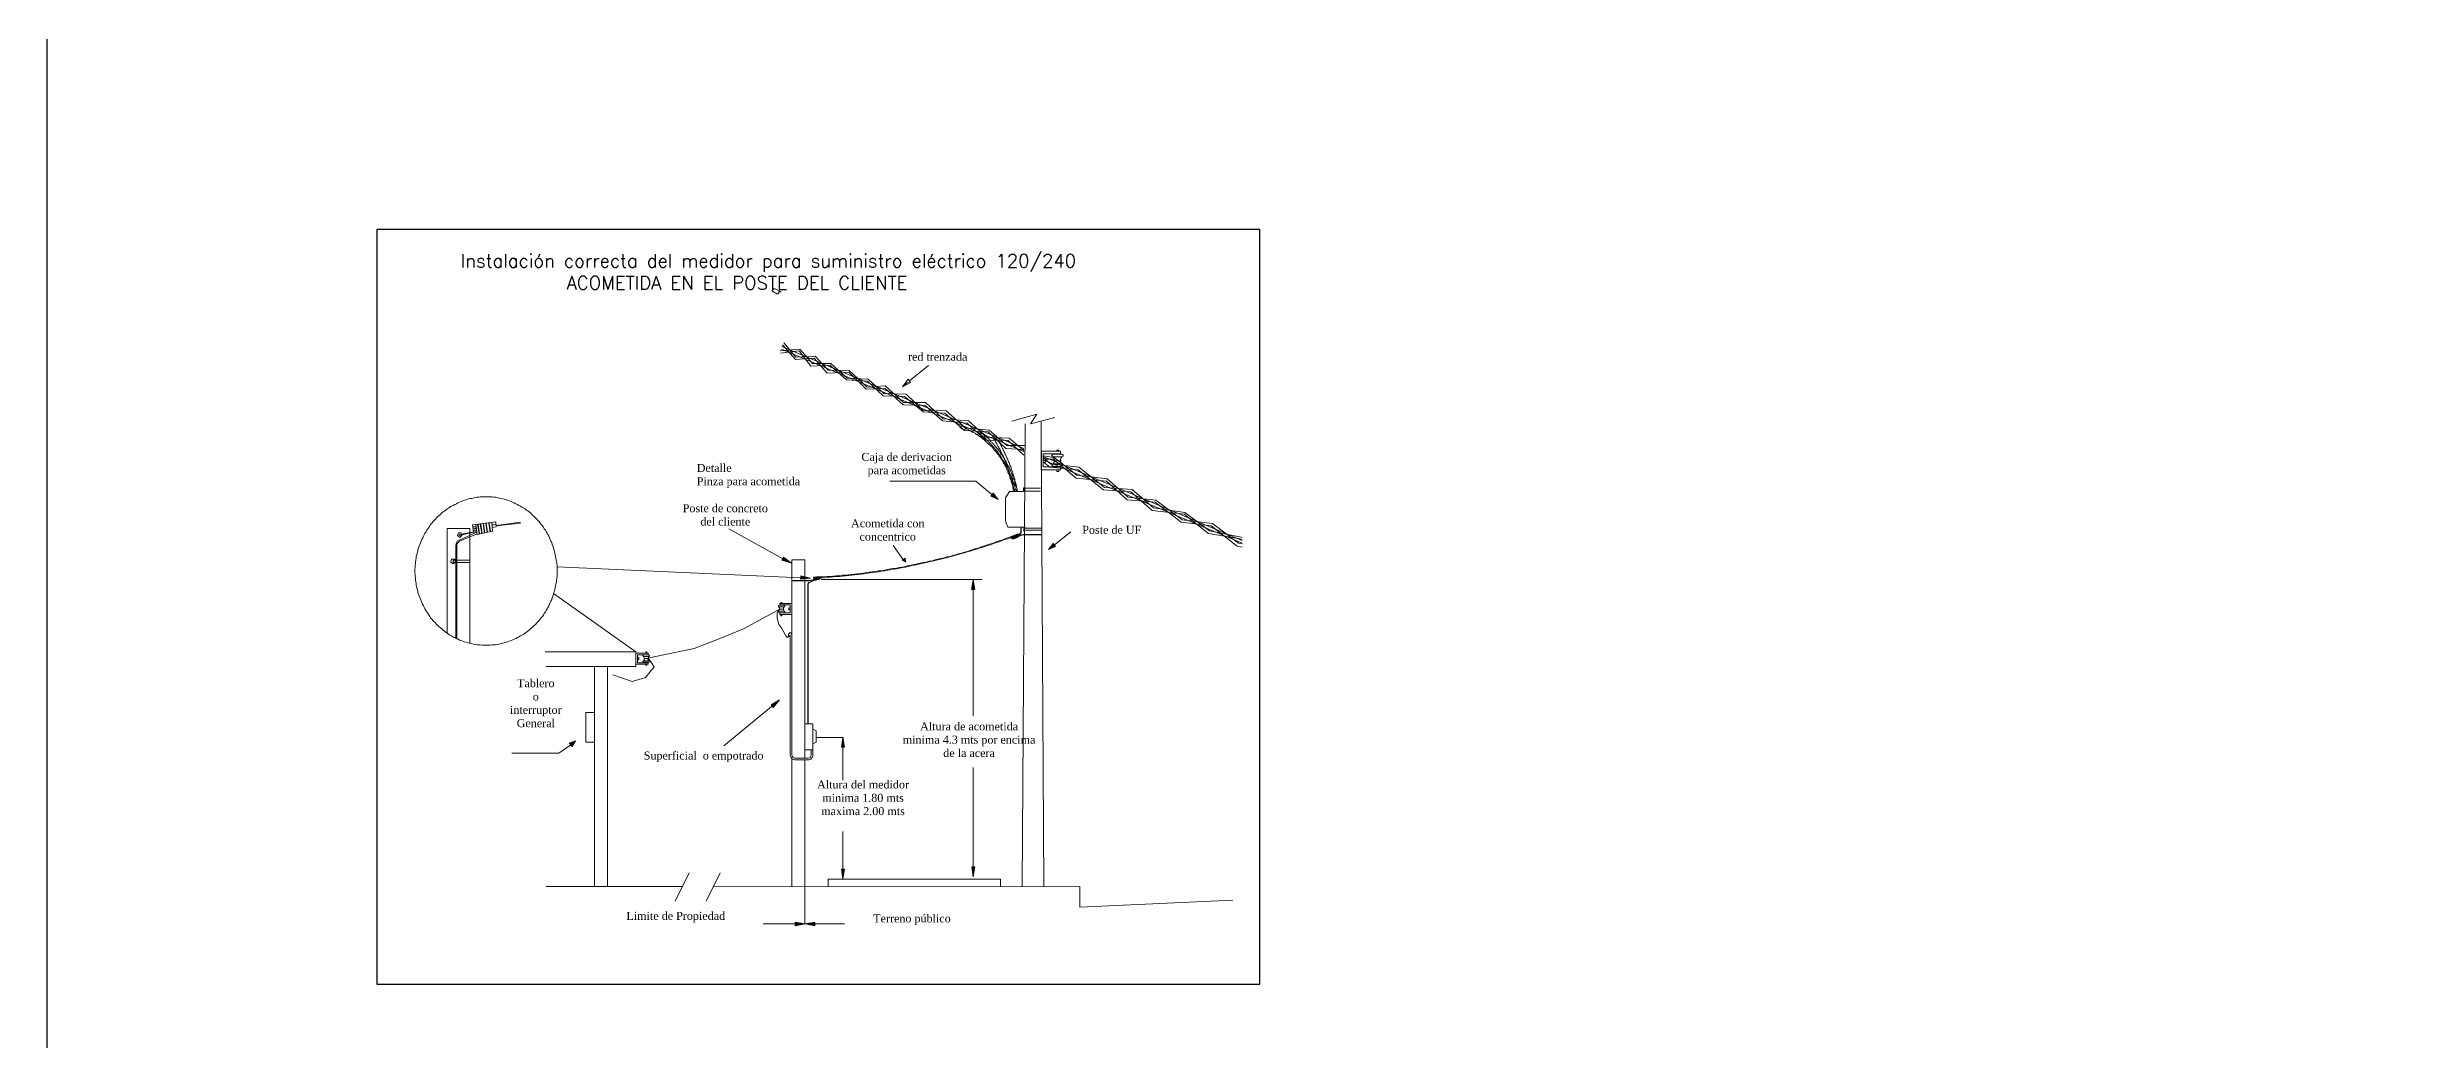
# Model space of a CAD drawing. Extents: x 604418 to 606014, y 1310869 to 1312555.
# Drawn here: x 605408.2 to 605565.5, y 1311088.9 to 1311155.3 of the extents above; entities that cross this region are included whole.
import ezdxf

# ---------------------------------------------------------------- set-up
doc = ezdxf.new("R2010")
doc.units = 0
doc.header["$MEASUREMENT"] = 0
doc.layers.get('0').update_dxf_attribs({"color": 10})

msp = doc.modelspace()

# ---------------------------------------------------------------- hatches: boundary and pattern name
at = {"lineweight": 13}
for points in [[(605471.8, 1311125.04), (605471.32, 1311125.26), (605471.47, 1311125.46)], [(605457.46, 1311121.19), (605457.35, 1311120.98), (605457.99, 1311120.78)], [(605465.38, 1311120.98), (605465.59, 1311121.11), (605465.62, 1311120.84)], [(605475.17, 1311121.69), (605475.63, 1311121.89), (605475.49, 1311122.09)], [(605458.6, 1311119.93), (605458.58, 1311119.71), (605459.25, 1311119.79)], [(605470.03, 1311119.01), (605470.25, 1311119.01), (605470.14, 1311119.69)], [(605456.62, 1311111.3), (605456.75, 1311111.13), (605457.18, 1311111.65)], [(605443.12, 1311108.73), (605443.32, 1311108.51), (605443.54, 1311108.89)], [(605461.33, 1311108.47), (605461.53, 1311108.47), (605461.42, 1311109.13)], [(605461.33, 1311100.32), (605461.53, 1311100.32), (605461.42, 1311099.66)], [(605470.05, 1311100.47), (605470.25, 1311100.47), (605470.14, 1311099.79)], [(605458.23, 1311096.76), (605458.23, 1311096.52), (605458.9, 1311096.65)], [(605459.54, 1311096.76), (605459.54, 1311096.52), (605458.88, 1311096.65)]]:
    msp.add_hatch(color=7, dxfattribs=at).paths.add_polyline_path(points)

# ---------------------------------------------------------------- linework, layer by layer
at = {"ltscale": 0.25}
msp.add_lwpolyline([(606013.76, 1310913.53), (605408.21, 1310911.04), (605408.21, 1311284.99), (606013.76, 1311287.48)], close=True, dxfattribs=at)
at = {"color": 7}
msp.add_lwpolyline([(605430.25, 1311092.62), (605489.29, 1311092.62), (605489.29, 1311143.11), (605430.25, 1311143.11)], close=True, dxfattribs=at)
at = {"color": 7, "lineweight": 13}
for points in [[(605456.89, 1311139.14), (605456.8, 1311139.14), (605456.73, 1311139.07), (605456.71, 1311139.07), (605456.71, 1311139.02), (605456.68, 1311139)], [(605456.68, 1311139), (605457.06, 1311138.79)], [(605456.89, 1311139.14), (605457.29, 1311138.93)], [(605457.13, 1311138.88), (605457.1, 1311138.86), (605457.1, 1311138.79)], [(605457.29, 1311138.93), (605457.15, 1311138.93), (605457.13, 1311138.88)], [(605458.55, 1311135.11), (605457.22, 1311134.99)], [(605458.51, 1311134.98), (605457.26, 1311134.83)], [(605473.53, 1311128.25), (605457.31, 1311135.11)], [(605473.53, 1311128.45), (605457.35, 1311135.29)], [(605458.25, 1311134.4), (605457.38, 1311135.38)], [(605458.27, 1311134.57), (605457.48, 1311135.53)], [(605459.28, 1311133.96), (605458.51, 1311134.98)], [(605459.38, 1311134.15), (605458.55, 1311135.11)], [(605459.5, 1311134.5), (605458.25, 1311134.4)], [(605459.56, 1311134.64), (605458.27, 1311134.57)], [(605460.55, 1311134.04), (605459.28, 1311133.96)], [(605460.61, 1311134.15), (605459.38, 1311134.15)], [(605460.37, 1311133.5), (605459.5, 1311134.5)], [(605460.44, 1311133.69), (605459.56, 1311134.64)], [(605461.81, 1311133.56), (605460.37, 1311133.5)], [(605461.85, 1311133.67), (605460.44, 1311133.69)], [(605461.66, 1311133.04), (605460.55, 1311134.04)], [(605461.7, 1311133.17), (605460.61, 1311134.15)], [(605462.97, 1311132.43), (605461.81, 1311133.56)], [(605463.04, 1311132.56), (605461.85, 1311133.67)], [(605467.14, 1311134), (605465.88, 1311132.99)], [(605463.06, 1311132.97), (605461.66, 1311133.04)], [(605463.12, 1311133.1), (605461.7, 1311133.17)], [(605464.24, 1311132.47), (605462.97, 1311132.43)], [(605464.26, 1311132.64), (605463.04, 1311132.56)], [(605464.11, 1311131.97), (605463.06, 1311132.97)], [(605464.17, 1311132.14), (605463.12, 1311133.1)], [(605465.55, 1311131.93), (605464.11, 1311131.97)], [(605465.66, 1311132.08), (605464.17, 1311132.14)], [(605465.46, 1311131.38), (605464.24, 1311132.47)], [(605465.48, 1311131.53), (605464.26, 1311132.64)], [(605465.4, 1311132.58), (605465.94, 1311132.86), (605465.79, 1311133.1), (605465.4, 1311132.58)], [(605465.72, 1311132.84), (605465.4, 1311132.58), (605465.94, 1311132.86), (605465.72, 1311132.84)], [(605466.79, 1311130.9), (605465.55, 1311131.93)], [(605466.8, 1311130.99), (605465.66, 1311132.08)], [(605466.93, 1311131.34), (605465.46, 1311131.38)], [(605466.95, 1311131.53), (605465.48, 1311131.53)], [(605468.24, 1311130.81), (605466.79, 1311130.9)], [(605468.32, 1311130.98), (605466.8, 1311130.99)], [(605468.08, 1311130.31), (605466.93, 1311131.34)], [(605468.13, 1311130.44), (605466.95, 1311131.53)], [(605469.73, 1311130.16), (605468.08, 1311130.31)], [(605469.81, 1311130.31), (605468.13, 1311130.44)], [(605469.55, 1311129.67), (605468.24, 1311130.81)], [(605469.61, 1311129.83), (605468.32, 1311130.98)], [(605470.97, 1311129.02), (605469.73, 1311130.16)], [(605471.03, 1311129.21), (605469.81, 1311130.31)], [(605472.72, 1311130.29), (605474.38, 1311130.75)], [(605474.38, 1311130.75), (605473.97, 1311130.11)], [(605473.97, 1311130.11), (605475.6, 1311130.53)], [(605474.68, 1311130.24), (605474.86, 1311099.14)], [(605469.44, 1311129.96), (605469.38, 1311129.96), (605469.31, 1311129.96), (605469.31, 1311129.93), (605469.29, 1311129.93), (605469.27, 1311129.91), (605469.27, 1311129.87)], [(605469.27, 1311129.87), (605469.55, 1311129.67)], [(605469.44, 1311129.96), (605469.7, 1311129.74)], [(605469.7, 1311129.74), (605469.68, 1311129.76), (605469.62, 1311129.76), (605469.61, 1311129.74), (605469.57, 1311129.74), (605469.57, 1311129.72), (605469.55, 1311129.72), (605469.55, 1311129.67)], [(605471.14, 1311129.56), (605469.55, 1311129.67)], [(605471.21, 1311129.69), (605469.61, 1311129.83)], [(605470.6, 1311129.26), (605470.55, 1311129.26), (605470.49, 1311129.32), (605470.44, 1311129.34), (605470.42, 1311129.37), (605470.4, 1311129.39), (605470.36, 1311129.39), (605470.31, 1311129.43), (605470.27, 1311129.48), (605470.21, 1311129.5), (605470.2, 1311129.5), (605470.14, 1311129.52), (605470.09, 1311129.58), (605470.03, 1311129.58), (605470.01, 1311129.61), (605469.97, 1311129.63), (605469.94, 1311129.63), (605469.9, 1311129.67), (605469.86, 1311129.69), (605469.83, 1311129.69), (605469.81, 1311129.72), (605469.75, 1311129.74), (605469.73, 1311129.74), (605469.68, 1311129.76)], [(605470.75, 1311129.5), (605470.69, 1311129.5), (605470.69, 1311129.52), (605470.67, 1311129.52), (605470.67, 1311129.5), (605470.62, 1311129.5), (605470.6, 1311129.48), (605470.56, 1311129.48), (605470.56, 1311129.45)], [(605470.56, 1311129.45), (605470.82, 1311129.21)], [(605472.85, 1311125.57), (605472.81, 1311125.67), (605472.81, 1311125.76), (605472.79, 1311125.81), (605472.79, 1311125.87), (605472.78, 1311125.93), (605472.76, 1311125.98), (605472.74, 1311126.04), (605472.74, 1311126.09), (605472.72, 1311126.13), (605472.7, 1311126.18), (605472.68, 1311126.24), (605472.67, 1311126.31), (605472.65, 1311126.39), (605472.61, 1311126.44), (605472.61, 1311126.5), (605472.59, 1311126.55), (605472.57, 1311126.61), (605472.57, 1311126.66), (605472.54, 1311126.68), (605472.52, 1311126.74), (605472.52, 1311126.77), (605472.48, 1311126.79), (605472.48, 1311126.85), (605472.46, 1311126.87), (605472.44, 1311126.92), (605472.44, 1311126.96), (605472.43, 1311127.01), (605472.39, 1311127.03), (605472.39, 1311127.05), (605472.37, 1311127.1), (605472.33, 1311127.14), (605472.33, 1311127.18), (605472.32, 1311127.22), (605472.28, 1311127.25), (605472.28, 1311127.29), (605472.26, 1311127.33), (605472.24, 1311127.36), (605472.2, 1311127.42), (605472.2, 1311127.44), (605472.19, 1311127.46), (605472.15, 1311127.51), (605472.11, 1311127.57), (605472.11, 1311127.62), (605472.09, 1311127.66), (605472.04, 1311127.69), (605472.02, 1311127.73), (605472, 1311127.77), (605471.95, 1311127.82), (605471.93, 1311127.86), (605471.93, 1311127.9), (605471.87, 1311127.95), (605471.85, 1311128.01), (605471.82, 1311128.03), (605471.76, 1311128.1), (605471.69, 1311128.19), (605471.63, 1311128.27), (605471.56, 1311128.34), (605471.52, 1311128.4), (605471.49, 1311128.43), (605471.47, 1311128.45), (605471.45, 1311128.51), (605471.41, 1311128.52), (605471.39, 1311128.56), (605471.36, 1311128.6), (605471.3, 1311128.62), (605471.28, 1311128.65), (605471.26, 1311128.67), (605471.23, 1311128.71), (605471.19, 1311128.75), (605471.14, 1311128.78), (605471.1, 1311128.82), (605471.04, 1311128.87), (605471.01, 1311128.91), (605470.95, 1311128.95), (605470.93, 1311128.97), (605470.9, 1311129), (605470.86, 1311129.04), (605470.82, 1311129.06), (605470.79, 1311129.1), (605470.75, 1311129.13), (605470.73, 1311129.15), (605470.71, 1311129.17), (605470.67, 1311129.19), (605470.64, 1311129.21), (605470.6, 1311129.26)], [(605470.75, 1311129.5), (605471.01, 1311129.26)], [(605471.01, 1311129.26), (605470.95, 1311129.26), (605470.95, 1311129.28), (605470.88, 1311129.28), (605470.88, 1311129.26), (605470.86, 1311129.26), (605470.82, 1311129.24), (605470.82, 1311129.21)], [(605470.9, 1311129.17), (605470.88, 1311129.21), (605470.82, 1311129.24)], [(605473, 1311125.57), (605473, 1311125.61), (605472.98, 1311125.67), (605472.98, 1311125.72), (605472.94, 1311125.74), (605472.94, 1311125.81), (605472.92, 1311125.89), (605472.91, 1311125.98), (605472.87, 1311126.04), (605472.85, 1311126.07), (605472.85, 1311126.13), (605472.81, 1311126.18), (605472.81, 1311126.2), (605472.79, 1311126.26), (605472.78, 1311126.31), (605472.78, 1311126.33), (605472.76, 1311126.39), (605472.76, 1311126.44), (605472.72, 1311126.46), (605472.7, 1311126.53), (605472.7, 1311126.55), (605472.67, 1311126.61), (605472.65, 1311126.66), (605472.61, 1311126.68), (605472.61, 1311126.74), (605472.57, 1311126.81), (605472.56, 1311126.87), (605472.52, 1311126.94), (605472.48, 1311127.01), (605472.46, 1311127.03), (605472.46, 1311127.09), (605472.44, 1311127.1), (605472.43, 1311127.18), (605472.39, 1311127.2), (605472.37, 1311127.25), (605472.33, 1311127.31), (605472.32, 1311127.33), (605472.32, 1311127.36), (605472.3, 1311127.38), (605472.28, 1311127.42), (605472.26, 1311127.46), (605472.24, 1311127.49), (605472.2, 1311127.55), (605472.17, 1311127.6), (605472.13, 1311127.66), (605472.09, 1311127.71), (605472.06, 1311127.77), (605472.02, 1311127.84), (605471.98, 1311127.9), (605471.95, 1311127.95), (605471.91, 1311128.01), (605471.87, 1311128.05), (605471.84, 1311128.1), (605471.8, 1311128.16), (605471.78, 1311128.21), (605471.73, 1311128.27), (605471.69, 1311128.32), (605471.62, 1311128.38), (605471.6, 1311128.43), (605471.56, 1311128.45), (605471.54, 1311128.51), (605471.52, 1311128.52), (605471.47, 1311128.56), (605471.43, 1311128.62), (605471.38, 1311128.67), (605471.34, 1311128.73), (605471.28, 1311128.78), (605471.26, 1311128.8), (605471.23, 1311128.86), (605471.21, 1311128.87), (605471.15, 1311128.91), (605471.14, 1311128.93), (605471.12, 1311128.99), (605471.06, 1311129.02), (605471.03, 1311129.04), (605471.01, 1311129.08), (605470.97, 1311129.1), (605470.93, 1311129.15), (605470.9, 1311129.17)], [(605473.09, 1311125.57), (605473.05, 1311125.69), (605473.05, 1311125.78), (605473.03, 1311125.83), (605473, 1311125.91), (605472.98, 1311125.98), (605472.94, 1311126.07), (605472.92, 1311126.15), (605472.91, 1311126.22), (605472.91, 1311126.31), (605472.87, 1311126.39), (605472.81, 1311126.44), (605472.79, 1311126.53), (605472.78, 1311126.61), (605472.76, 1311126.66), (605472.72, 1311126.74), (605472.7, 1311126.79), (605472.68, 1311126.87), (605472.65, 1311126.92), (605472.63, 1311126.99), (605472.59, 1311127.05), (605472.56, 1311127.12), (605472.54, 1311127.18), (605472.5, 1311127.25), (605472.46, 1311127.31), (605472.43, 1311127.38), (605472.41, 1311127.44), (605472.37, 1311127.51), (605472.33, 1311127.57), (605472.32, 1311127.62), (605472.26, 1311127.68), (605472.24, 1311127.75), (605472.19, 1311127.82), (605472.13, 1311127.9), (605472.11, 1311127.95), (605472.06, 1311128.03), (605472, 1311128.08), (605471.97, 1311128.14), (605471.93, 1311128.21), (605471.89, 1311128.27), (605471.84, 1311128.32), (605471.8, 1311128.38), (605471.76, 1311128.43), (605471.71, 1311128.47), (605471.67, 1311128.52), (605471.62, 1311128.58), (605471.58, 1311128.63), (605471.54, 1311128.69), (605471.5, 1311128.73), (605471.47, 1311128.78), (605471.41, 1311128.84), (605471.38, 1311128.87), (605471.3, 1311128.93), (605471.26, 1311128.99), (605471.23, 1311129.04), (605471.17, 1311129.1), (605471.12, 1311129.15), (605471.08, 1311129.19), (605471.03, 1311129.24), (605470.97, 1311129.3), (605470.93, 1311129.34)], [(605472.48, 1311128.99), (605470.97, 1311129.02)], [(605472.54, 1311129.15), (605471.03, 1311129.21)], [(605472.32, 1311128.45), (605471.14, 1311129.56)], [(605472.39, 1311128.65), (605471.21, 1311129.69)], [(605472.13, 1311127.97), (605472.06, 1311128.1), (605471.98, 1311128.25), (605471.93, 1311128.38), (605471.85, 1311128.51), (605471.82, 1311128.56), (605471.78, 1311128.62), (605471.76, 1311128.65), (605471.74, 1311128.69), (605471.71, 1311128.76), (605471.67, 1311128.84), (605471.63, 1311128.91), (605471.6, 1311128.99), (605471.58, 1311129.02), (605471.54, 1311129.06), (605471.5, 1311129.11), (605471.47, 1311129.15)], [(605473.09, 1311125.57), (605473.09, 1311125.63), (605473.07, 1311125.7), (605473.05, 1311125.76), (605473.05, 1311125.81), (605473.03, 1311125.87), (605473.02, 1311125.94), (605473, 1311126), (605473, 1311126.05), (605472.98, 1311126.13), (605472.96, 1311126.18), (605472.94, 1311126.24), (605472.92, 1311126.29), (605472.92, 1311126.35), (605472.91, 1311126.42), (605472.89, 1311126.48), (605472.87, 1311126.53), (605472.85, 1311126.59), (605472.83, 1311126.64), (605472.81, 1311126.72), (605472.79, 1311126.77), (605472.78, 1311126.83), (605472.76, 1311126.88), (605472.74, 1311126.94), (605472.72, 1311126.99), (605472.7, 1311127.05), (605472.68, 1311127.12), (605472.67, 1311127.18), (605472.65, 1311127.23), (605472.61, 1311127.29), (605472.59, 1311127.34), (605472.57, 1311127.4), (605472.56, 1311127.46), (605472.54, 1311127.51), (605472.5, 1311127.57), (605472.48, 1311127.62), (605472.46, 1311127.68), (605472.44, 1311127.73), (605472.41, 1311127.79), (605472.39, 1311127.84), (605472.37, 1311127.9), (605472.33, 1311127.95), (605472.32, 1311128.01), (605472.28, 1311128.06), (605472.26, 1311128.12), (605472.24, 1311128.17), (605472.2, 1311128.23), (605472.19, 1311128.28), (605472.15, 1311128.34), (605472.13, 1311128.4), (605472.09, 1311128.45), (605472.08, 1311128.51), (605472.04, 1311128.56), (605472.02, 1311128.62), (605471.98, 1311128.67), (605471.95, 1311128.73), (605471.93, 1311128.78), (605471.89, 1311128.84), (605471.85, 1311128.89), (605471.84, 1311128.95), (605471.8, 1311128.99), (605471.76, 1311129.04), (605471.74, 1311129.1), (605471.71, 1311129.15), (605471.67, 1311129.21)], [(605473.57, 1311128.65), (605472.39, 1311128.65)], [(605473.53, 1311128.01), (605472.48, 1311128.99)], [(605473.53, 1311128.32), (605472.54, 1311129.15)], [(605473.4, 1311099.14), (605473.62, 1311130.11)], [(605472.89, 1311125.57), (605472.89, 1311125.65), (605472.87, 1311125.72), (605472.85, 1311125.8), (605472.83, 1311125.89), (605472.81, 1311125.96), (605472.79, 1311126.04), (605472.78, 1311126.11), (605472.76, 1311126.18), (605472.74, 1311126.26), (605472.72, 1311126.33), (605472.68, 1311126.42), (605472.67, 1311126.5), (605472.65, 1311126.57), (605472.63, 1311126.64), (605472.61, 1311126.72), (605472.57, 1311126.79), (605472.56, 1311126.87), (605472.54, 1311126.94), (605472.5, 1311127.01), (605472.48, 1311127.09), (605472.46, 1311127.16), (605472.43, 1311127.23), (605472.41, 1311127.31), (605472.37, 1311127.38), (605472.35, 1311127.46), (605472.32, 1311127.53), (605472.28, 1311127.6), (605472.26, 1311127.68), (605472.22, 1311127.75), (605472.19, 1311127.82), (605472.17, 1311127.9), (605472.13, 1311127.97)], [(605473.53, 1311128.38), (605472.32, 1311128.45)], [(605475.97, 1311128.28), (605474.68, 1311128.28)], [(605474.68, 1311128.28), (605474.68, 1311127.03)], [(605474.68, 1311128.21), (605474.68, 1311127.6)], [(605474.68, 1311127.03), (605475.97, 1311127.03)], [(605474.82, 1311128.1), (605474.82, 1311127.22)], [(605475.97, 1311128.1), (605474.82, 1311128.1)], [(605475.56, 1311127.86), (605474.82, 1311127.97)], [(605488.11, 1311122.31), (605474.82, 1311127.92)], [(605475.3, 1311127.42), (605474.82, 1311127.86)], [(605474.82, 1311127.55), (605474.97, 1311127.55), (605474.97, 1311127.79), (605474.82, 1311127.79)], [(605475.5, 1311127.73), (605474.82, 1311127.75)], [(605488.11, 1311122.11), (605474.82, 1311127.69)], [(605475.26, 1311127.2), (605474.82, 1311127.57)], [(605474.82, 1311127.22), (605475.97, 1311127.22)], [(605477.16, 1311127.03), (605475.26, 1311127.2)], [(605477.2, 1311127.2), (605475.3, 1311127.42)], [(605475.5, 1311127.9), (605475.47, 1311127.92), (605475.43, 1311127.95), (605475.41, 1311127.95), (605475.38, 1311127.97), (605475.41, 1311128.01), (605475.41, 1311128.03), (605475.47, 1311128.05), (605475.49, 1311128.08), (605475.54, 1311128.08)], [(605475.5, 1311127.44), (605475.47, 1311127.44), (605475.38, 1311127.36), (605475.41, 1311127.33), (605475.47, 1311127.29), (605475.49, 1311127.27), (605475.54, 1311127.25)], [(605475.49, 1311127.9), (605475.54, 1311127.79), (605475.56, 1311127.68), (605475.54, 1311127.55), (605475.49, 1311127.44)], [(605475.49, 1311127.9), (605476.06, 1311127.9)], [(605475.49, 1311127.44), (605476.06, 1311127.44)], [(605477.02, 1311126.46), (605475.5, 1311127.73)], [(605476, 1311128.08), (605475.54, 1311128.08)], [(605476, 1311127.25), (605475.54, 1311127.25)], [(605477.07, 1311126.66), (605475.56, 1311127.86)], [(605476.02, 1311127.66), (605475.6, 1311127.62)], [(605475.85, 1311128.28), (605475.85, 1311128.34), (605475.73, 1311128.34), (605475.73, 1311128.28)], [(605475.73, 1311128.1), (605475.73, 1311128.08)], [(605475.73, 1311127.25), (605475.73, 1311127.22)], [(605475.73, 1311127.03), (605475.73, 1311126.92), (605475.85, 1311126.92), (605475.85, 1311127.03)], [(605475.85, 1311128.08), (605475.85, 1311128.1)], [(605475.85, 1311127.22), (605475.85, 1311127.25)], [(605475.97, 1311128.1), (605475.97, 1311128.28)], [(605476.06, 1311127.44), (605476, 1311127.55), (605475.97, 1311127.68), (605476, 1311127.79), (605476.06, 1311127.9)], [(605475.97, 1311127.03), (605475.97, 1311127.22)], [(605476, 1311128.08), (605476.06, 1311128.08), (605476.08, 1311128.05), (605476.13, 1311128.03), (605476.15, 1311128.01), (605476.15, 1311127.97), (605476.13, 1311127.95), (605476.08, 1311127.92), (605476.02, 1311127.9)], [(605476, 1311127.25), (605476.06, 1311127.27), (605476.08, 1311127.29), (605476.13, 1311127.33), (605476.15, 1311127.33), (605476.15, 1311127.36), (605476.13, 1311127.38)], [(605476.13, 1311127.38), (605476.13, 1311127.42), (605476.08, 1311127.44), (605476.02, 1311127.44)], [(605476.28, 1311127.22), (605476.3, 1311127.22)], [(605477, 1311127.22), (605477.02, 1311127.22)], [(605478.84, 1311125.69), (605477.16, 1311127.03)], [(605478.91, 1311125.85), (605477.2, 1311127.2)], [(605464.57, 1311126.26), (605470.31, 1311126.26)], [(605470.31, 1311126.26), (605471.38, 1311125.37)], [(605471.8, 1311125.04), (605471.32, 1311125.26), (605471.47, 1311125.46), (605471.8, 1311125.04)], [(605472.56, 1311125.57), (605472.3, 1311125.15)], [(605473.5, 1311125.57), (605472.56, 1311125.57)], [(605473.61, 1311125.83), (605473.5, 1311125.83)], [(605473.5, 1311125.83), (605473.5, 1311125.57)], [(605473.55, 1311125.61), (605473.55, 1311125.8)], [(605473.55, 1311125.8), (605474.64, 1311125.8)], [(605474.64, 1311125.61), (605473.55, 1311125.61)], [(605473.57, 1311125.61), (605473.57, 1311125.8)], [(605473.61, 1311125.78), (605473.61, 1311125.83)], [(605479.04, 1311126.26), (605477.02, 1311126.46)], [(605479.1, 1311126.42), (605477.07, 1311126.66)], [(605480.68, 1311125.56), (605478.84, 1311125.69)], [(605480.76, 1311125.72), (605478.91, 1311125.85)], [(605480.44, 1311125.02), (605479.04, 1311126.26)], [(605480.5, 1311125.19), (605479.1, 1311126.42)], [(605482.1, 1311124.3), (605480.68, 1311125.56)], [(605482.2, 1311124.49), (605480.76, 1311125.72)], [(605442.32, 1311120.25), (605442.31, 1311120.38), (605442.31, 1311120.51), (605442.31, 1311120.63), (605442.29, 1311120.75), (605442.27, 1311120.87), (605442.25, 1311121), (605442.23, 1311121.11), (605442.21, 1311121.24), (605442.19, 1311121.35), (605442.16, 1311121.46), (605442.14, 1311121.59), (605442.1, 1311121.7), (605442.07, 1311121.81), (605442.03, 1311121.93), (605441.99, 1311122.04), (605441.96, 1311122.16), (605441.9, 1311122.26), (605441.86, 1311122.37), (605441.81, 1311122.48), (605441.75, 1311122.59), (605441.7, 1311122.7), (605441.64, 1311122.79), (605441.59, 1311122.9), (605441.53, 1311122.99), (605441.46, 1311123.09), (605441.4, 1311123.2), (605441.33, 1311123.29), (605441.25, 1311123.38), (605441.18, 1311123.47), (605441.11, 1311123.57), (605441.03, 1311123.64), (605440.96, 1311123.73), (605440.87, 1311123.82), (605440.79, 1311123.9), (605440.7, 1311123.97), (605440.63, 1311124.06), (605440.54, 1311124.14), (605440.44, 1311124.21), (605440.35, 1311124.28), (605440.26, 1311124.34), (605440.17, 1311124.41), (605440.08, 1311124.47), (605439.96, 1311124.54), (605439.87, 1311124.6), (605439.76, 1311124.65), (605439.67, 1311124.71), (605439.56, 1311124.76), (605439.45, 1311124.82), (605439.34, 1311124.86), (605439.25, 1311124.91), (605439.13, 1311124.95), (605439.01, 1311124.99), (605438.9, 1311125.02), (605438.78, 1311125.06), (605438.67, 1311125.08), (605438.55, 1311125.11), (605438.43, 1311125.13), (605438.31, 1311125.17), (605438.19, 1311125.19), (605438.07, 1311125.19), (605437.94, 1311125.21), (605437.83, 1311125.22), (605437.7, 1311125.22), (605437.57, 1311125.22), (605437.44, 1311125.22), (605437.31, 1311125.22), (605437.18, 1311125.21), (605437.07, 1311125.19), (605436.94, 1311125.19), (605436.81, 1311125.17), (605436.7, 1311125.13), (605436.59, 1311125.11), (605436.46, 1311125.1), (605436.35, 1311125.06), (605436.24, 1311125.02), (605436.11, 1311124.99), (605436, 1311124.95), (605435.89, 1311124.91), (605435.78, 1311124.86), (605435.67, 1311124.82), (605435.58, 1311124.76), (605435.47, 1311124.71), (605435.36, 1311124.65), (605435.26, 1311124.6), (605435.15, 1311124.54), (605435.06, 1311124.47), (605434.97, 1311124.41), (605434.88, 1311124.34), (605434.78, 1311124.27), (605434.69, 1311124.21), (605434.6, 1311124.14), (605434.51, 1311124.04), (605434.42, 1311123.97), (605434.34, 1311123.9), (605434.25, 1311123.81), (605434.18, 1311123.73), (605434.1, 1311123.64), (605434.01, 1311123.55), (605433.94, 1311123.47), (605433.86, 1311123.38), (605433.81, 1311123.29), (605433.73, 1311123.18), (605433.66, 1311123.09), (605433.6, 1311122.99), (605433.55, 1311122.88), (605433.48, 1311122.79), (605433.42, 1311122.68), (605433.37, 1311122.59), (605433.33, 1311122.48), (605433.27, 1311122.37), (605433.22, 1311122.26), (605433.18, 1311122.15), (605433.14, 1311122.04), (605433.09, 1311121.93), (605433.05, 1311121.81), (605433.01, 1311121.7), (605433, 1311121.59), (605432.96, 1311121.46), (605432.94, 1311121.35), (605432.9, 1311121.22), (605432.89, 1311121.11), (605432.87, 1311120.98), (605432.85, 1311120.87), (605432.85, 1311120.75), (605432.83, 1311120.63), (605432.83, 1311120.51), (605432.81, 1311120.38), (605432.81, 1311120.25), (605432.81, 1311120.14), (605432.83, 1311120.01), (605432.83, 1311119.88), (605432.85, 1311119.77), (605432.85, 1311119.64), (605432.87, 1311119.53), (605432.89, 1311119.4), (605432.9, 1311119.29), (605432.94, 1311119.16), (605432.96, 1311119.05), (605433, 1311118.92), (605433.01, 1311118.81), (605433.05, 1311118.7), (605433.09, 1311118.59), (605433.13, 1311118.48), (605433.18, 1311118.37), (605433.22, 1311118.26), (605433.27, 1311118.15), (605433.31, 1311118.04), (605433.37, 1311117.92), (605433.42, 1311117.83), (605433.48, 1311117.72), (605433.53, 1311117.61), (605433.6, 1311117.52), (605433.66, 1311117.43), (605433.73, 1311117.32), (605433.81, 1311117.22), (605433.86, 1311117.13), (605433.94, 1311117.04), (605434.01, 1311116.95), (605434.08, 1311116.87), (605434.18, 1311116.78), (605434.25, 1311116.69), (605434.34, 1311116.62), (605434.42, 1311116.52), (605434.51, 1311116.45), (605434.6, 1311116.38), (605434.69, 1311116.3), (605434.78, 1311116.23), (605434.88, 1311116.16), (605434.97, 1311116.1), (605435.06, 1311116.03), (605435.15, 1311115.97), (605435.26, 1311115.92), (605435.36, 1311115.84), (605435.47, 1311115.81), (605435.58, 1311115.75), (605435.69, 1311115.69), (605435.78, 1311115.64), (605435.89, 1311115.6), (605436, 1311115.57), (605436.11, 1311115.53), (605436.24, 1311115.49), (605436.35, 1311115.45), (605436.46, 1311115.42), (605436.59, 1311115.4), (605436.7, 1311115.36), (605436.81, 1311115.34), (605436.94, 1311115.33), (605437.07, 1311115.31), (605437.18, 1311115.31), (605437.31, 1311115.29), (605437.44, 1311115.29), (605437.57, 1311115.29), (605437.7, 1311115.29), (605437.83, 1311115.29), (605437.94, 1311115.31), (605438.07, 1311115.31), (605438.19, 1311115.33), (605438.31, 1311115.34), (605438.43, 1311115.36), (605438.55, 1311115.4), (605438.67, 1311115.42), (605438.78, 1311115.45), (605438.9, 1311115.49), (605439.01, 1311115.53), (605439.13, 1311115.57), (605439.25, 1311115.6), (605439.36, 1311115.66), (605439.45, 1311115.69), (605439.56, 1311115.75), (605439.67, 1311115.81), (605439.76, 1311115.86), (605439.87, 1311115.92), (605439.96, 1311115.97), (605440.08, 1311116.03), (605440.17, 1311116.1), (605440.26, 1311116.16), (605440.35, 1311116.23), (605440.44, 1311116.3), (605440.54, 1311116.38), (605440.63, 1311116.45), (605440.7, 1311116.52), (605440.79, 1311116.62), (605440.87, 1311116.69), (605440.96, 1311116.78), (605441.03, 1311116.86), (605441.11, 1311116.95), (605441.18, 1311117.04), (605441.25, 1311117.13), (605441.33, 1311117.22), (605441.4, 1311117.32), (605441.46, 1311117.41), (605441.53, 1311117.52), (605441.59, 1311117.61), (605441.64, 1311117.72), (605441.7, 1311117.81), (605441.75, 1311117.92), (605441.81, 1311118.04), (605441.86, 1311118.15), (605441.9, 1311118.24), (605441.96, 1311118.35), (605441.99, 1311118.46), (605442.03, 1311118.57), (605442.07, 1311118.7), (605442.1, 1311118.81), (605442.14, 1311118.92), (605442.16, 1311119.03), (605442.19, 1311119.16), (605442.21, 1311119.27), (605442.23, 1311119.4), (605442.27, 1311119.51), (605442.27, 1311119.64), (605442.29, 1311119.77), (605442.31, 1311119.88), (605442.31, 1311120.01), (605442.31, 1311120.14), (605442.32, 1311120.25)], [(605472.3, 1311125.15), (605472.3, 1311123.6)], [(605482.31, 1311124.86), (605480.44, 1311125.02)], [(605482.34, 1311125), (605480.5, 1311125.19)], [(605484.24, 1311124.06), (605482.1, 1311124.3)], [(605484.28, 1311124.17), (605482.2, 1311124.49)], [(605484.04, 1311123.53), (605482.31, 1311124.86)], [(605484.11, 1311123.68), (605482.34, 1311125)], [(605485.86, 1311122.77), (605484.24, 1311124.06)], [(605485.94, 1311122.94), (605484.28, 1311124.17)], [(605434.97, 1311123.1), (605436.48, 1311123.1)], [(605434.97, 1311123.1), (605434.97, 1311116.06)], [(605435.76, 1311122.33), (605435.65, 1311122.28), (605435.6, 1311122.18), (605435.56, 1311122.07), (605435.54, 1311121.96)], [(605435.71, 1311122.81), (605435.65, 1311122.63), (605435.8, 1311122.51), (605435.95, 1311122.63), (605435.89, 1311122.81), (605435.71, 1311122.81)], [(605435.76, 1311122.7), (605436.94, 1311122.9)], [(605435.76, 1311122.63), (605436.94, 1311122.9)], [(605436.94, 1311122.85), (605435.76, 1311122.33)], [(605435.76, 1311122.7), (605435.76, 1311122.63)], [(605436.96, 1311122.75), (605435.78, 1311122.26)], [(605436.48, 1311123.1), (605436.48, 1311115.42)], [(605436.66, 1311123.34), (605438.21, 1311123.55)], [(605436.66, 1311123.34), (605436.72, 1311122.85)], [(605436.68, 1311123.22), (605436.89, 1311123.23)], [(605436.68, 1311123.2), (605436.89, 1311123.22)], [(605436.7, 1311123.09), (605436.9, 1311123.12)], [(605436.7, 1311123.07), (605436.9, 1311123.1)], [(605436.72, 1311122.98), (605436.92, 1311122.99)], [(605436.72, 1311122.96), (605436.92, 1311122.98)], [(605436.72, 1311122.85), (605436.94, 1311122.88)], [(605436.87, 1311123.36), (605436.96, 1311122.7)], [(605436.96, 1311122.7), (605437.99, 1311122.92)], [(605437.11, 1311122.74), (605437, 1311123.38)], [(605437.13, 1311122.74), (605437.03, 1311123.38)], [(605437.29, 1311122.77), (605437.18, 1311123.4)], [(605437.31, 1311122.77), (605437.22, 1311123.4)], [(605437.46, 1311122.81), (605437.37, 1311123.44)], [(605437.49, 1311122.81), (605437.4, 1311123.44)], [(605437.64, 1311122.85), (605437.55, 1311123.46)], [(605437.66, 1311122.85), (605437.57, 1311123.46)], [(605437.84, 1311122.88), (605437.75, 1311123.47)], [(605437.86, 1311122.9), (605437.77, 1311123.47)], [(605437.94, 1311123.51), (605437.99, 1311122.92)], [(605438.23, 1311123.38), (605437.94, 1311123.34)], [(605438.23, 1311123.36), (605437.96, 1311123.33)], [(605438.25, 1311123.22), (605437.96, 1311123.18)], [(605438.21, 1311123.55), (605438.25, 1311123.22)], [(605438.23, 1311123.31), (605439.87, 1311123.53)], [(605438.25, 1311123.27), (605439.87, 1311123.47)], [(605453.79, 1311123.07), (605457.66, 1311120.93)], [(605459.96, 1311119.86), (605460.17, 1311119.86), (605460.37, 1311119.88), (605460.57, 1311119.9), (605460.78, 1311119.92), (605460.98, 1311119.93), (605461.18, 1311119.95), (605461.38, 1311119.97), (605461.59, 1311119.99), (605461.79, 1311120.01), (605461.99, 1311120.03), (605462.2, 1311120.04), (605462.4, 1311120.06), (605462.6, 1311120.1), (605462.79, 1311120.12), (605462.99, 1311120.16), (605463.19, 1311120.17), (605463.39, 1311120.21), (605463.6, 1311120.23), (605463.8, 1311120.27), (605464, 1311120.28), (605464.2, 1311120.32), (605464.41, 1311120.36), (605464.61, 1311120.4), (605464.79, 1311120.43), (605465, 1311120.45), (605465.2, 1311120.49), (605465.4, 1311120.52), (605465.61, 1311120.56), (605465.81, 1311120.62), (605465.99, 1311120.65), (605466.2, 1311120.69), (605466.4, 1311120.73), (605466.6, 1311120.78), (605466.8, 1311120.82), (605466.99, 1311120.86), (605467.19, 1311120.91), (605467.39, 1311120.95), (605467.6, 1311121), (605467.78, 1311121.04), (605467.98, 1311121.1), (605468.19, 1311121.15), (605468.37, 1311121.21), (605468.57, 1311121.24), (605468.78, 1311121.3), (605468.96, 1311121.35), (605469.16, 1311121.41), (605469.35, 1311121.46), (605469.55, 1311121.52), (605469.75, 1311121.57), (605469.94, 1311121.63), (605470.14, 1311121.7), (605470.32, 1311121.76), (605470.53, 1311121.81), (605470.71, 1311121.89), (605470.91, 1311121.94), (605471.1, 1311122), (605471.3, 1311122.07), (605471.49, 1311122.13), (605471.67, 1311122.2), (605471.87, 1311122.28), (605472.06, 1311122.33), (605472.24, 1311122.4), (605472.44, 1311122.48), (605472.63, 1311122.55)], [(605459.98, 1311119.79), (605460.19, 1311119.81), (605460.39, 1311119.82), (605460.59, 1311119.84), (605460.79, 1311119.86), (605461, 1311119.88), (605461.2, 1311119.9), (605461.4, 1311119.92), (605461.61, 1311119.93), (605461.81, 1311119.95), (605462.01, 1311119.97), (605462.21, 1311120.01), (605462.42, 1311120.03), (605462.62, 1311120.04), (605462.82, 1311120.08), (605463.01, 1311120.1), (605463.21, 1311120.14), (605463.41, 1311120.16), (605463.61, 1311120.19), (605463.82, 1311120.21), (605464.02, 1311120.25), (605464.22, 1311120.28), (605464.43, 1311120.32), (605464.61, 1311120.34), (605464.81, 1311120.38), (605465.02, 1311120.41), (605465.22, 1311120.45), (605465.42, 1311120.49), (605465.61, 1311120.52), (605465.81, 1311120.56), (605466.01, 1311120.62), (605466.21, 1311120.65), (605466.4, 1311120.69), (605466.6, 1311120.73), (605466.8, 1311120.78), (605467.01, 1311120.82), (605467.19, 1311120.87), (605467.39, 1311120.91), (605467.6, 1311120.97), (605467.78, 1311121), (605467.98, 1311121.06), (605468.19, 1311121.11), (605468.37, 1311121.15), (605468.57, 1311121.21), (605468.76, 1311121.26), (605468.96, 1311121.32), (605469.16, 1311121.37), (605469.35, 1311121.43), (605469.55, 1311121.48), (605469.73, 1311121.54), (605469.94, 1311121.59), (605470.12, 1311121.65), (605470.32, 1311121.7), (605470.53, 1311121.78), (605470.71, 1311121.83), (605470.91, 1311121.89), (605471.1, 1311121.96), (605471.3, 1311122.02), (605471.49, 1311122.09), (605471.69, 1311122.16), (605471.87, 1311122.22), (605472.06, 1311122.29), (605472.26, 1311122.37), (605472.44, 1311122.42), (605472.65, 1311122.5)], [(605472.3, 1311123.6), (605472.46, 1311123.2)], [(605472.46, 1311123.2), (605473.61, 1311123.2)], [(605473.11, 1311122.74), (605472.63, 1311122.55)], [(605472.63, 1311122.55), (605472.67, 1311122.44)], [(605472.65, 1311122.5), (605472.74, 1311122.53)], [(605472.65, 1311122.48), (605472.74, 1311122.51)], [(605472.67, 1311122.44), (605472.76, 1311122.48)], [(605472.72, 1311122.57), (605472.78, 1311122.39)], [(605472.81, 1311122.4), (605472.76, 1311122.59)], [(605472.83, 1311122.4), (605472.78, 1311122.61)], [(605473.13, 1311122.5), (605472.78, 1311122.39)], [(605472.89, 1311122.42), (605472.81, 1311122.63)], [(605472.89, 1311122.44), (605472.83, 1311122.63)], [(605472.94, 1311122.44), (605472.89, 1311122.64)], [(605472.96, 1311122.44), (605472.89, 1311122.64)], [(605473, 1311122.46), (605472.94, 1311122.66)], [(605473.02, 1311122.46), (605472.94, 1311122.66)], [(605473.05, 1311122.48), (605473, 1311122.7)], [(605473.07, 1311122.48), (605473.02, 1311122.7)], [(605473.05, 1311122.7), (605473.13, 1311122.5)], [(605473.13, 1311122.7), (605473.05, 1311122.66)], [(605473.13, 1311122.7), (605473.05, 1311122.66)], [(605473.15, 1311122.66), (605473.07, 1311122.63)], [(605473.15, 1311122.64), (605473.07, 1311122.63)], [(605473.48, 1311122.7), (605473.09, 1311122.57)], [(605473.48, 1311122.68), (605473.09, 1311122.55)], [(605473.15, 1311122.63), (605473.09, 1311122.59)], [(605473.15, 1311122.63), (605473.09, 1311122.59)], [(605473.11, 1311122.74), (605473.16, 1311122.57)], [(605473.16, 1311122.57), (605473.11, 1311122.55)], [(605473.13, 1311122.7), (605473.2, 1311122.72), (605473.27, 1311122.77), (605473.31, 1311122.85)], [(605473.13, 1311122.64), (605473.2, 1311122.66), (605473.27, 1311122.7), (605473.31, 1311122.75), (605473.35, 1311122.83)], [(605473.31, 1311122.85), (605473.31, 1311123.2)], [(605473.35, 1311122.83), (605473.35, 1311123.2)], [(605473.48, 1311122.7), (605473.48, 1311122.68)], [(605473.48, 1311122.7), (605474.68, 1311122.7)], [(605473.48, 1311122.68), (605474.68, 1311122.68)], [(605473.51, 1311122.92), (605473.51, 1311123.2)], [(605473.59, 1311122.92), (605473.51, 1311122.92)], [(605473.55, 1311123.14), (605473.55, 1311122.96)], [(605473.55, 1311123.14), (605473.57, 1311123.14)], [(605473.55, 1311122.96), (605473.57, 1311122.96)], [(605473.57, 1311123.14), (605473.57, 1311122.96)], [(605473.57, 1311123.12), (605474.68, 1311123.12)], [(605473.57, 1311122.98), (605474.68, 1311122.98)], [(605476.67, 1311122.88), (605475.58, 1311122)], [(605486.05, 1311123.27), (605484.04, 1311123.53)], [(605486.14, 1311123.44), (605484.11, 1311123.68)], [(605487.98, 1311122.42), (605485.86, 1311122.77)], [(605488.06, 1311122.53), (605485.94, 1311122.94)], [(605487.78, 1311121.91), (605486.05, 1311123.27)], [(605487.87, 1311122.13), (605486.14, 1311123.44)], [(605488.11, 1311122.35), (605487.98, 1311122.42)], [(605488.11, 1311122.5), (605488.06, 1311122.53)], [(605435.26, 1311121.04), (605435.21, 1311120.86), (605435.37, 1311120.73), (605435.52, 1311120.86), (605435.47, 1311121.04), (605435.26, 1311121.04)], [(605435.41, 1311120.98), (605435.34, 1311120.87)], [(605435.34, 1311120.87), (605435.41, 1311120.82)], [(605436.48, 1311120.98), (605435.41, 1311120.98)], [(605436.48, 1311120.82), (605435.41, 1311120.82)], [(605435.54, 1311121.96), (605435.54, 1311115.75)], [(605435.78, 1311122.26), (605435.71, 1311122.18), (605435.63, 1311122.09), (605435.61, 1311121.96)], [(605435.61, 1311121.96), (605435.61, 1311115.69)], [(605457.46, 1311121.19), (605457.35, 1311120.98), (605457.99, 1311120.78), (605457.46, 1311121.19)], [(605458.01, 1311121), (605458.01, 1311107.95)], [(605458.88, 1311121), (605458.01, 1311121)], [(605458.88, 1311121), (605458.88, 1311110.83)], [(605464.78, 1311121.96), (605465.48, 1311120.98)], [(605465.38, 1311120.98), (605465.59, 1311121.11), (605465.62, 1311120.84), (605465.38, 1311120.98)], [(605475.17, 1311121.69), (605475.63, 1311121.89), (605475.49, 1311122.09), (605475.17, 1311121.69)], [(605488.11, 1311121.85), (605487.78, 1311121.91)], [(605488.11, 1311122.07), (605487.87, 1311122.13)], [(605442.31, 1311120.54), (605459.1, 1311119.79)], [(605459.15, 1311119.62), (605458.01, 1311119.62)], [(605459.15, 1311119.6), (605458.01, 1311119.6)], [(605458.6, 1311119.93), (605458.58, 1311119.71), (605459.25, 1311119.79), (605458.6, 1311119.93)], [(605459.14, 1311119.49), (605459.1, 1311119.45), (605459.08, 1311119.38)], [(605459.08, 1311119.38), (605459.08, 1311110.04)], [(605459.15, 1311119.47), (605459.12, 1311119.44), (605459.1, 1311119.38)], [(605459.1, 1311119.38), (605459.1, 1311110.04)], [(605459.54, 1311119.68), (605459.14, 1311119.49)], [(605459.15, 1311119.62), (605459.54, 1311119.69)], [(605459.15, 1311119.6), (605459.54, 1311119.69)], [(605459.54, 1311119.64), (605459.15, 1311119.47)], [(605459.15, 1311119.62), (605459.15, 1311119.6)], [(605459.45, 1311119.84), (605459.96, 1311119.9)], [(605459.45, 1311119.84), (605459.47, 1311119.68)], [(605459.45, 1311119.81), (605459.52, 1311119.81)], [(605459.45, 1311119.79), (605459.52, 1311119.81)], [(605459.45, 1311119.75), (605459.52, 1311119.77)], [(605459.45, 1311119.75), (605459.52, 1311119.75)], [(605459.47, 1311119.71), (605459.54, 1311119.73)], [(605459.47, 1311119.71), (605459.54, 1311119.71)], [(605459.47, 1311119.68), (605459.54, 1311119.69)], [(605459.52, 1311119.84), (605459.54, 1311119.62)], [(605459.54, 1311119.62), (605459.89, 1311119.71)], [(605459.6, 1311119.64), (605459.56, 1311119.86)], [(605459.6, 1311119.64), (605459.58, 1311119.86)], [(605459.65, 1311119.64), (605459.61, 1311119.86)], [(605459.67, 1311119.66), (605459.63, 1311119.86)], [(605459.73, 1311119.66), (605459.69, 1311119.88)], [(605459.71, 1311119.66), (605459.69, 1311119.86)], [(605459.78, 1311119.68), (605459.74, 1311119.88)], [(605459.76, 1311119.68), (605459.74, 1311119.88)], [(605459.85, 1311119.69), (605459.82, 1311119.88)], [(605459.84, 1311119.69), (605459.82, 1311119.88)], [(605459.87, 1311119.9), (605459.89, 1311119.71)], [(605459.96, 1311119.86), (605459.87, 1311119.84)], [(605459.98, 1311119.84), (605459.87, 1311119.82)], [(605459.98, 1311119.79), (605459.87, 1311119.79)], [(605459.96, 1311119.9), (605459.98, 1311119.79)], [(605459.96, 1311119.69), (605470.73, 1311119.69)], [(605470.03, 1311119.01), (605470.25, 1311119.01), (605470.14, 1311119.69), (605470.03, 1311119.01)], [(605447.58, 1311114.86), (605442.08, 1311118.75)], [(605454.77, 1311116.38), (605457.11, 1311117.67)], [(605457.02, 1311117.45), (605457.11, 1311117.67)], [(605457.18, 1311117.98), (605457.13, 1311117.96), (605457.09, 1311117.92), (605457.09, 1311117.91), (605457.13, 1311117.89), (605457.16, 1311117.87)], [(605457.18, 1311117.46), (605457.13, 1311117.5), (605457.09, 1311117.52), (605457.09, 1311117.56), (605457.13, 1311117.57), (605457.16, 1311117.59)], [(605457.11, 1311117.67), (605457.18, 1311117.7)], [(605457.14, 1311117.57), (605457.18, 1311117.65), (605457.2, 1311117.72), (605457.18, 1311117.8), (605457.14, 1311117.87)], [(605457.49, 1311117.87), (605457.14, 1311117.87)], [(605457.49, 1311117.57), (605457.14, 1311117.57)], [(605457.18, 1311117.98), (605457.46, 1311117.98)], [(605457.18, 1311117.7), (605457.44, 1311117.7)], [(605457.2, 1311118.09), (605458.01, 1311118.09)], [(605457.2, 1311118), (605457.2, 1311118.09)], [(605457.2, 1311118), (605457.9, 1311118)], [(605457.27, 1311118.11), (605457.27, 1311118.15), (605457.35, 1311118.15), (605457.35, 1311118.11)], [(605457.27, 1311117.98), (605457.27, 1311118)], [(605457.37, 1311118), (605457.37, 1311117.98)], [(605457.49, 1311117.87), (605457.53, 1311117.89), (605457.55, 1311117.89), (605457.55, 1311117.92), (605457.51, 1311117.96), (605457.46, 1311117.98)], [(605457.49, 1311117.87), (605457.46, 1311117.8), (605457.46, 1311117.72), (605457.46, 1311117.65), (605457.49, 1311117.57)], [(605457.49, 1311117.59), (605457.53, 1311117.57), (605457.55, 1311117.56), (605457.55, 1311117.52), (605457.51, 1311117.5), (605457.46, 1311117.46)], [(605457.9, 1311117.65), (605457.81, 1311117.65), (605457.81, 1311117.8), (605457.9, 1311117.8)], [(605457.9, 1311118), (605457.9, 1311117.45)], [(605458.01, 1311118.09), (605458.01, 1311117.34)], [(605470.14, 1311119.01), (605470.14, 1311110.57)], [(605453.16, 1311115.73), (605454.77, 1311116.38)], [(605457.02, 1311117.1), (605457.02, 1311117.45)], [(605457.14, 1311116.69), (605457.02, 1311117.1)], [(605457.33, 1311116.41), (605457.14, 1311116.69)], [(605457.18, 1311117.46), (605457.46, 1311117.46)], [(605457.9, 1311117.45), (605457.2, 1311117.45)], [(605457.2, 1311117.34), (605457.2, 1311117.45)], [(605458.01, 1311117.34), (605457.2, 1311117.34)], [(605457.27, 1311117.45), (605457.27, 1311117.46)], [(605457.35, 1311117.34), (605457.35, 1311117.26), (605457.27, 1311117.26), (605457.27, 1311117.34)], [(605457.61, 1311115.93), (605457.33, 1311116.41)], [(605457.37, 1311117.46), (605457.37, 1311117.45)], [(605457.9, 1311116.14), (605457.85, 1311116.1), (605457.79, 1311116.04), (605457.79, 1311115.99), (605457.79, 1311115.92)], [(605458.01, 1311115.97), (605457.99, 1311116.04), (605457.96, 1311116.1), (605457.9, 1311116.14)], [(605447.58, 1311114.86), (605441.51, 1311114.86)], [(605447.58, 1311113.87), (605447.58, 1311114.86)], [(605447.58, 1311114.02), (605447.58, 1311114.77)], [(605447.58, 1311114.77), (605448.41, 1311114.77)], [(605447.69, 1311114.11), (605447.69, 1311114.66)], [(605447.69, 1311114.66), (605448.41, 1311114.66)], [(605447.69, 1311114.48), (605447.78, 1311114.48), (605447.78, 1311114.31), (605447.69, 1311114.31)], [(605448.11, 1311114.53), (605448.08, 1311114.53), (605448.06, 1311114.55), (605448.04, 1311114.57), (605448.04, 1311114.57), (605448.04, 1311114.59), (605448.06, 1311114.61), (605448.08, 1311114.63), (605448.09, 1311114.64), (605448.13, 1311114.64)], [(605448.09, 1311114.24), (605448.13, 1311114.31), (605448.15, 1311114.39), (605448.13, 1311114.46), (605448.09, 1311114.53)], [(605448.09, 1311114.53), (605448.44, 1311114.53)], [(605448.41, 1311114.64), (605448.13, 1311114.64)], [(605448.24, 1311114.77), (605448.24, 1311114.85), (605448.31, 1311114.85), (605448.31, 1311114.77)], [(605448.24, 1311114.64), (605448.24, 1311114.66)], [(605448.31, 1311114.66), (605448.31, 1311114.64)], [(605448.44, 1311114.53), (605448.41, 1311114.46), (605448.39, 1311114.39), (605448.41, 1311114.31), (605448.44, 1311114.24)], [(605448.41, 1311114.77), (605448.41, 1311114.66)], [(605448.41, 1311114.64), (605448.44, 1311114.64), (605448.46, 1311114.63), (605448.48, 1311114.61), (605448.5, 1311114.59), (605448.5, 1311114.57), (605448.5, 1311114.57), (605448.48, 1311114.55), (605448.46, 1311114.53), (605448.43, 1311114.53)], [(605448.48, 1311114.44), (605448.43, 1311114.4)], [(605448.48, 1311114.44), (605451.47, 1311115.07)], [(605451.47, 1311115.07), (605453.16, 1311115.73)], [(605457.72, 1311115.81), (605457.61, 1311115.93)], [(605457.85, 1311115.92), (605457.72, 1311115.81)], [(605457.79, 1311115.92), (605457.9, 1311115.92)], [(605457.9, 1311107.95), (605457.9, 1311115.97)], [(605458.01, 1311107.95), (605458.01, 1311115.97)], [(605441.59, 1311113.87), (605447.58, 1311113.87)], [(605444.81, 1311113.87), (605444.81, 1311099.14)], [(605445.68, 1311113.87), (605445.68, 1311099.14)], [(605447.34, 1311112.86), (605446.03, 1311113.32)], [(605448.22, 1311113.13), (605447.34, 1311112.86)], [(605448.41, 1311114.02), (605447.58, 1311114.02)], [(605448.41, 1311114.11), (605447.69, 1311114.11)], [(605448.11, 1311114.26), (605448.08, 1311114.24), (605448.04, 1311114.22), (605448.04, 1311114.2), (605448.08, 1311114.15), (605448.13, 1311114.15)], [(605448.09, 1311114.24), (605448.44, 1311114.24)], [(605448.41, 1311114.15), (605448.13, 1311114.15)], [(605448.43, 1311114.4), (605448.15, 1311114.4)], [(605448.81, 1311113.85), (605448.22, 1311113.13)], [(605448.24, 1311114.11), (605448.24, 1311114.15)], [(605448.31, 1311114.02), (605448.31, 1311113.96), (605448.24, 1311113.96), (605448.24, 1311114.02)], [(605448.31, 1311114.15), (605448.31, 1311114.11)], [(605448.41, 1311114.15), (605448.46, 1311114.15), (605448.5, 1311114.2), (605448.5, 1311114.22), (605448.46, 1311114.24), (605448.43, 1311114.26)], [(605448.41, 1311114.11), (605448.41, 1311114.02)], [(605448.43, 1311114.4), (605448.81, 1311113.85)], [(605458.88, 1311113.87), (605458.88, 1311107.73)], [(605453.47, 1311108.57), (605456.9, 1311111.39)], [(605456.62, 1311111.3), (605456.75, 1311111.13), (605457.18, 1311111.65), (605456.62, 1311111.3)], [(605444.24, 1311110.79), (605444.24, 1311108.8)], [(605444.24, 1311110.79), (605444.81, 1311110.79)], [(605458.88, 1311110.04), (605459.41, 1311110.04)], [(605459.41, 1311110.04), (605459.41, 1311108.3)], [(605442.43, 1311108.06), (605443.23, 1311108.63)], [(605443.54, 1311108.89), (605443.12, 1311108.73)], [(605443.12, 1311108.73), (605443.32, 1311108.51), (605443.54, 1311108.89), (605443.12, 1311108.73)], [(605443.12, 1311108.73), (605443.32, 1311108.51)], [(605443.32, 1311108.51), (605443.54, 1311108.89)], [(605444.24, 1311108.8), (605444.81, 1311108.8)], [(605458.88, 1311108.3), (605459.41, 1311108.3)], [(605459.3, 1311108.3), (605459.3, 1311107.95)], [(605459.63, 1311109.56), (605459.41, 1311109.67)], [(605459.63, 1311108.8), (605459.41, 1311108.69)], [(605459.41, 1311108.3), (605459.41, 1311107.95)], [(605459.63, 1311109.56), (605459.63, 1311108.8)], [(605459.65, 1311109.13), (605461.46, 1311109.13)], [(605461.33, 1311108.47), (605461.53, 1311108.47), (605461.42, 1311109.13), (605461.33, 1311108.47)], [(605461.42, 1311109.13), (605461.42, 1311106.27)], [(605439.28, 1311108.06), (605442.43, 1311108.06)], [(605457.9, 1311107.95), (605457.92, 1311107.86), (605457.96, 1311107.77), (605458.03, 1311107.68), (605458.12, 1311107.64), (605458.21, 1311107.62)], [(605458.01, 1311107.95), (605458.03, 1311107.88), (605458.08, 1311107.8), (605458.14, 1311107.75), (605458.21, 1311107.73)], [(605458.01, 1311107.71), (605458.01, 1311099.14)], [(605459.1, 1311107.73), (605458.21, 1311107.73)], [(605459.1, 1311107.62), (605458.21, 1311107.62)], [(605458.88, 1311107.62), (605458.88, 1311096.65)], [(605459.1, 1311107.62), (605459.15, 1311107.62), (605459.23, 1311107.66), (605459.28, 1311107.68), (605459.32, 1311107.73), (605459.36, 1311107.77), (605459.39, 1311107.82), (605459.41, 1311107.9), (605459.41, 1311107.95)], [(605459.1, 1311107.73), (605459.17, 1311107.75), (605459.25, 1311107.8), (605459.28, 1311107.88), (605459.3, 1311107.95)], [(605470.14, 1311107.12), (605470.14, 1311099.79)], [(605461.42, 1311102.83), (605461.42, 1311099.88)], [(605461.33, 1311100.32), (605461.53, 1311100.32), (605461.42, 1311099.66), (605461.33, 1311100.32)], [(605470.05, 1311100.47), (605470.25, 1311100.47), (605470.14, 1311099.79), (605470.05, 1311100.47)], [(605441.59, 1311099.14), (605450.69, 1311099.14)], [(605451.15, 1311100.06), (605450.21, 1311098.16)], [(605453.22, 1311100.06), (605452.28, 1311098.16)], [(605452.74, 1311099.12), (605477.27, 1311099.14)], [(605460.44, 1311099.64), (605471.95, 1311099.64)], [(605460.44, 1311099.64), (605460.44, 1311099.12)], [(605471.95, 1311099.64), (605471.95, 1311099.14)], [(605477.27, 1311099.14), (605477.27, 1311097.76)], [(605477.27, 1311097.76), (605487.49, 1311098.24)], [(605456.09, 1311096.65), (605461.53, 1311096.65)], [(605458.23, 1311096.76), (605458.23, 1311096.52), (605458.9, 1311096.65), (605458.23, 1311096.76)], [(605459.54, 1311096.76), (605459.54, 1311096.52), (605458.88, 1311096.65), (605459.54, 1311096.76)]]:
    msp.add_lwpolyline(points, dxfattribs=at)

# ---------------------------------------------------------------- texts
for s, insert, char_height, width, attachment_point in [('{\\Fromans|c0;\\W1.8618; \\W1;Instalación correcta del medidor para suministro eléctrico 120/240 \\P\\W6.7643;  \\W1;ACOMETIDA EN EL POSTE DEL CLIENTE}', (605434.74, 1311140.28), 0.8848, 50.19, 4), ('{\\fBatang|b0|i0|c0|p18;red trenzada}', (605467.76, 1311134.59), 0.535, 9.6228, 5), ('{\\fBatang|b0|i0|c0|p18;Detalle\\PPinza para acometida}', (605451.65, 1311127.42), 0.535, 9.6228, 1), ('{\\fBatang|b0|i0|c0|p18;Caja de derivacion \\Ppara acometidas }', (605465.69, 1311127.36), 0.535, 9.6228, 5), ('{\\fBatang|b0|i0|c0|p18;Poste de concreto\\Pdel cliente}', (605453.56, 1311124.01), 0.535, 9.6228, 5), ('{\\fBatang|b0|i0|c0|p18;Acometida con\\Pconcentrico}', (605464.42, 1311123), 0.535, 9.6228, 5), ('{\\fBatang|b0|i0|c0|p18;Poste de UF}', (605479.4, 1311123.01), 0.535, 9.6228, 5), ('{\\fBatang|b0|i0|c0|p18;Tablero \\Po\\Pinterruptor\\PGeneral}', (605440.89, 1311113.02), 0.535, 9.6228, 2), ('{\\fBatang|b0|i0|c0|p18;Altura de acometida\\Pminima 4.3 mts por encima\\Pde la acera}', (605469.86, 1311108.97), 0.535, 9.6228, 5), ('{\\fBatang|b0|i0|c0|p18;Superficial  o empotrado}', (605452.11, 1311108.18), 0.535, 9.6228, 2), ('{\\fBatang|b0|i0|c0|p18;Altura del medidor\\Pminima 1.80 mts\\Pmaxima 2.00 mts}', (605462.77, 1311105.08), 0.535, 9.6228, 5), ('{\\fBatang|b0|i0|c0|p18;Limite de Propiedad}', (605450.25, 1311097.1), 0.535, 9.6228, 5), ('{\\fBatang|b0|i0|c0|p18;Terreno público}', (605466.04, 1311096.93), 0.535, 9.6228, 5)]:
    msp.add_mtext(s, dxfattribs=dict(at, insert=insert, char_height=char_height, width=width, attachment_point=attachment_point))

doc.saveas('drawing.dxf')
